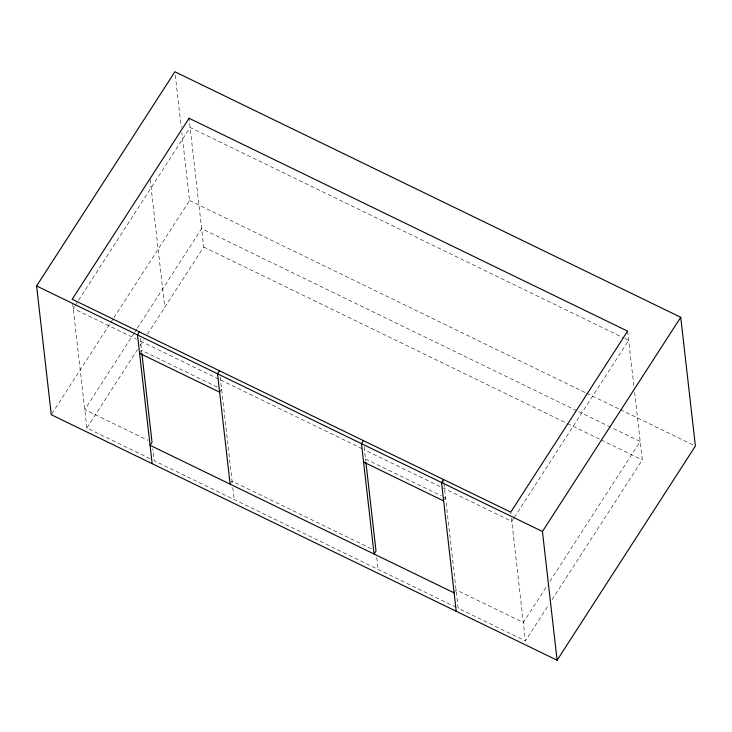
<?xml version="1.0" encoding="UTF-8"?>
<svg xmlns="http://www.w3.org/2000/svg" width="732" height="732" viewBox="0 0 732 732"><rect width="100%" height="100%" fill="white"/><g stroke="black" fill="none" stroke-linecap="round" stroke-linejoin="round"><path stroke-width="0.55" stroke-dasharray="3.66 2.75" d="M74.463 306.543L73.227 308.456L136.417 339.126M75.085 305.583L190.1 127.45L623.536 337.836M51.89 413.745L113.286 318.658M113.908 317.697L189.561 200.513L181.847 132.748M134.221 333.005L84.756 409.618L147.946 440.298M134.844 332.044L136.692 329.171M137.314 328.22L201.62 228.613L577.539 411.082M150.042 458.69L86.852 428.019L137.552 349.484M140.032 345.65L143.737 339.904M147.452 334.158L203.716 247.004L189.048 118.255M140.077 352.568L141.541 350.308L219.536 388.161M219.637 392.178L221.586 389.159M230.607 483.385L232.062 481.125L371.902 549M444.608 499.398L445.578 497.888L442.503 496.397M454.599 592.115L456.063 589.855L523.325 622.502L547.444 585.152M513.654 518.466L511.796 521.34L364.49 449.832M514.276 517.506L628.669 340.334L624.561 338.34M549.915 581.327L640.198 441.497L611.43 427.534M443.949 483.578L458.159 608.246L525.42 640.903L548.918 604.504M552.01 599.718L642.293 459.888L634.562 392.041M189.561 200.513L585.39 392.645M586.423 393.148L619.318 409.115M620.343 409.618L693.341 445.047M578.564 411.585L610.406 427.04M203.716 247.004L566.284 422.995M567.309 423.499L600.176 439.447M601.201 439.95L642.293 459.888M140.498 341.112L218.484 378.966M220.542 379.963L362.432 448.835M365.533 459.037L441.478 495.893M456.1 607.249L154.113 460.666L152.759 448.762M627.617 331.138L634.049 387.539M510.753 512.144L510.982 514.184M511.448 518.274L525.42 640.903M443.482 479.497L443.839 482.562M364.143 446.767L365.799 461.306M376.751 557.491L378.105 569.395M220.195 376.898L232.309 483.294M232.803 487.622L234.158 499.517M175.277 75.149L181.197 127.103M150.206 179.615L164.764 307.339M140.141 338.047L141.798 352.577M72.642 303.35L86.852 428.019"/><path stroke-width="1.1" d="M36.6 285.956L174.893 71.763L680.733 317.295L695.4 446.044L557.107 660.237L51.267 414.705L36.6 285.956L542.439 531.487L557.107 660.237M139.446 331.916L137.497 334.927L152.165 463.685M219.49 370.767L217.541 373.787L230.123 484.145M363.438 440.637L361.489 443.656L374.07 554.014L376.01 551.004L365.927 462.441M443.482 479.497L441.542 482.507L456.21 611.266M542.439 531.487L680.733 317.295M139.592 353.318L219.637 392.178M363.584 462.048L443.638 500.908M454.115 592.874L150.069 445.294L152.018 442.274L141.926 353.712M189.048 118.255L72.184 299.26L510.753 512.144L627.617 331.138L189.048 118.255"/></g></svg>
